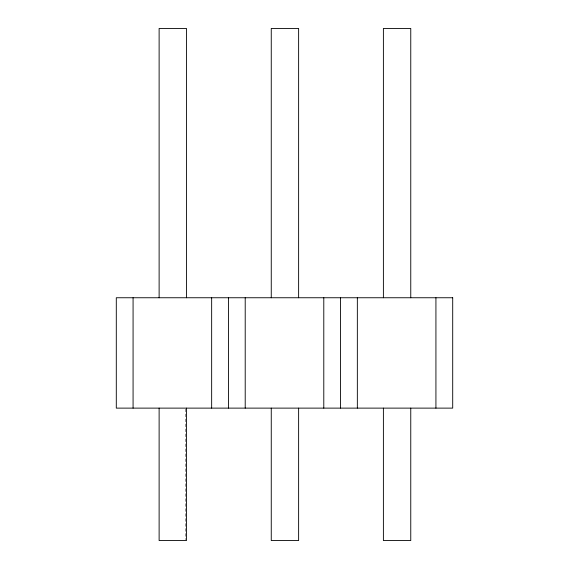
<?xml version="1.0" encoding="UTF-8"?>
<svg xmlns="http://www.w3.org/2000/svg" width="569" height="569" viewBox="0 0 569 569"><rect width="100%" height="100%" fill="white"/><g stroke="black" fill="none" stroke-linecap="round" stroke-linejoin="round"><path stroke-width="0.43" stroke-dasharray="2.85 2.13" d="M185.608 409.011L185.608 539.661"/><path stroke-width="0.85" d="M435.925 297.751L435.925 408.122M410.761 297.751L410.761 28.45L383.392 28.45L383.392 297.751M410.761 408.122L410.761 540.55L383.392 540.55L383.392 408.122M357.346 297.751L357.346 408.122M340.568 297.751L340.568 408.122M323.789 297.751L323.789 408.122M298.625 297.751L298.625 28.45L271.257 28.45L271.257 297.751M298.625 408.122L298.625 540.55L271.257 540.55L271.257 408.122M245.211 297.751L245.211 408.122M228.432 297.751L228.432 408.122M211.654 297.751L211.654 408.122M186.49 297.751L186.49 28.45L159.121 28.45L159.121 297.751M186.49 408.122L186.49 540.55L159.121 540.55L159.121 408.122M133.075 297.751L133.075 408.122M452.704 297.751L116.296 297.751L116.296 408.122L452.704 408.122L452.704 297.751"/></g></svg>
